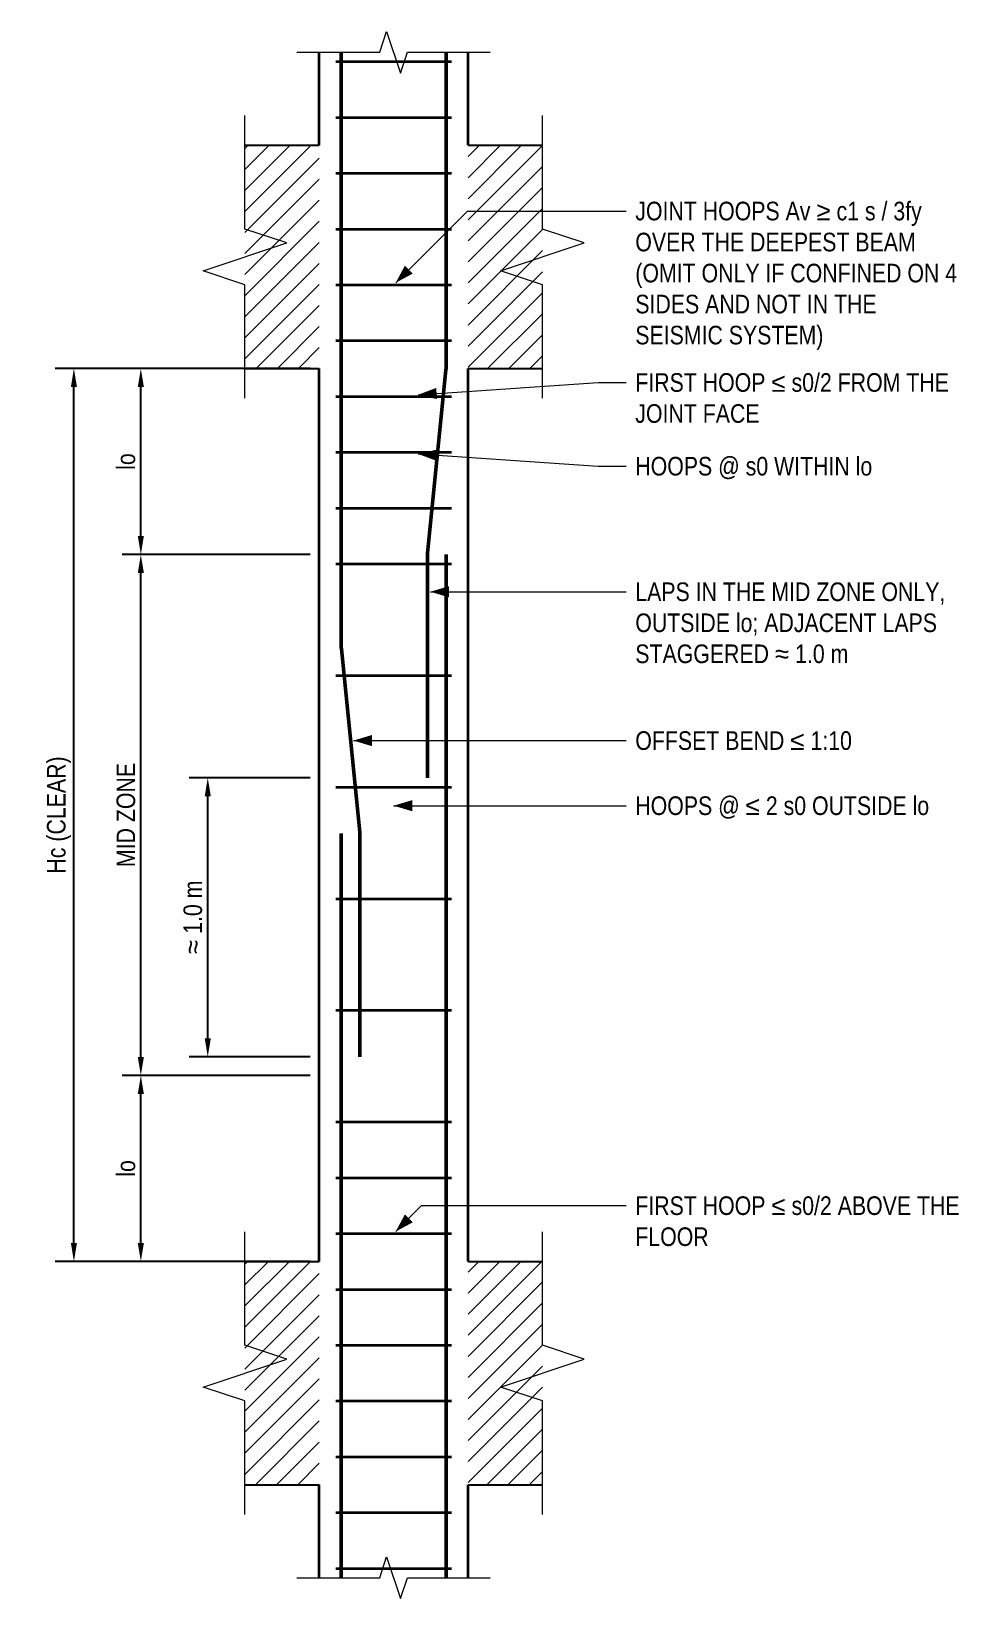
# Model space of a CAD drawing. Header units: millimetres. Extents: x 7225 to 9720, y -906 to 3306.
import ezdxf

# ---------------------------------------------------------------- set-up
doc = ezdxf.new("R2010")
doc.units = ezdxf.units.MM
doc.header["$LTSCALE"] = 3.75
for name, color, linetype, lineweight in [('S-ANNO', 3, 'Continuous', 18), ('S-BREAK', 8, 'Continuous', 18), ('S-CONC', 4, 'Continuous', 35), ('S-CONC-VIS', 5, 'Continuous', 25), ('S-DIMS', 2, 'Continuous', 18), ('S-HATCH', 9, 'Continuous', 13), ('S-REBR', 1, 'Continuous', 50), ('S-REBR-SEC', 30, 'Continuous', 35), ('S-TEXT', 7, 'Continuous', 18)]:
    doc.layers.add(name, color=color, linetype=linetype, lineweight=lineweight)
doc.styles.add('AN', font='ARIALN_0.TTF')
doc.dimstyles.new('EIT-25', dxfattribs={"dimscale": 25, "dimtxt": 2, "dimasz": 2, "dimexe": 2, "dimexo": 1, "dimgap": 0.6, "dimtad": 1, "dimdec": 0, "dimtxsty": 'AN', "dimcen": 2.5, "dimclrd": 2, "dimclre": 8, "dimclrt": 7, "dimazin": 3, "dimtfac": 1, "dimtmove": 1, "dimatfit": 3, "dimlwd": -1, "dimlwe": -1, "dimarcsym": 0})

msp = doc.modelspace()

# ---------------------------------------------------------------- hatches: boundary and pattern name
at = {"layer": 'S-HATCH'}
h = msp.add_hatch(dxfattribs=at)
h.set_pattern_fill('ANSI31', color=256, scale=12.5984)
h.paths.add_polyline_path([(7800, 2400), (8000, 2400), (8000, 3000), (7800, 3000)])
h = msp.add_hatch(dxfattribs=at)
h.set_pattern_fill('ANSI31', color=256, scale=12.5984)
h.paths.add_polyline_path([(8400, 2400), (8600, 2400), (8600, 3000), (8400, 3000)])
h = msp.add_hatch(dxfattribs=at)
h.set_pattern_fill('ANSI31', color=256, scale=12.5984)
h.paths.add_polyline_path([(7800, -600), (8000, -600), (8000, 0), (7800, 0)])
h = msp.add_hatch(dxfattribs=at)
h.set_pattern_fill('ANSI31', color=256, scale=12.5984)
h.paths.add_polyline_path([(8400, -600), (8600, -600), (8600, 0), (8400, 0)])

# ---------------------------------------------------------------- linework, layer by layer
at = {"layer": 'S-ANNO', "flags": 128}
for points in [[(8205.5, 2630.5), (8398.3, 2823.3), (8750, 2823.3), (8825, 2823.3)], [(8265.6, 2329.5), (8750, 2362.5), (8825, 2362.5)], [(8265.6, 2170.5), (8750, 2137.5), (8825, 2137.5)], [(8298.8, 1800), (8750, 1800), (8825, 1800)], [(8091.8, 1400), (8750, 1400), (8825, 1400)], [(8200, 1225), (8750, 1225), (8825, 1225)], [(8205.5, 80.5), (8275, 150), (8750, 150), (8825, 150)]]:
    msp.add_lwpolyline(points, dxfattribs=at)
at = {"layer": 'S-ANNO'}
for points in [[(8205.5, 2630.5), (8251.4, 2655.2), (8230.2, 2676.4)], [(8265.6, 2329.5), (8316.5, 2317.9), (8314.5, 2347.8)], [(8265.6, 2170.5), (8314.5, 2152.2), (8316.5, 2182.1)], [(8298.8, 1800), (8348.8, 1785), (8348.8, 1815)], [(8091.8, 1400), (8141.8, 1385), (8141.8, 1415)], [(8200, 1225), (8250, 1210), (8250, 1240)], [(8205.5, 80.5), (8251.4, 105.2), (8230.2, 126.4)]]:
    msp.add_solid(points, dxfattribs=at)
at = {"layer": 'S-BREAK', "flags": 128}
for points in [[(7940, 3250), (8162.5, 3250), (8181.2, 3306.2), (8218.8, 3193.8), (8237.5, 3250), (8460, 3250)], [(7800, 2320), (7800, 2625), (7687.5, 2662.5), (7912.5, 2737.5), (7800, 2775), (7800, 3080)], [(8600, 2320), (8600, 2625), (8487.5, 2662.5), (8712.5, 2737.5), (8600, 2775), (8600, 3080)], [(7800, -680), (7800, -375), (7687.5, -337.5), (7912.5, -262.5), (7800, -225), (7800, 80)], [(8600, -680), (8600, -375), (8487.5, -337.5), (8712.5, -262.5), (8600, -225), (8600, 80)], [(7940, -850), (8162.5, -850), (8181.2, -793.8), (8218.8, -906.2), (8237.5, -850), (8460, -850)]]:
    msp.add_lwpolyline(points, dxfattribs=at)
at = {"layer": 'S-CONC'}
for p, q in [((8000, 3000), (8000, 3250)), ((8400, 3000), (8400, 3250)), ((8000, 0), (8000, 2400)), ((8400, 0), (8400, 2400)), ((8000, -850), (8000, -600)), ((8400, -850), (8400, -600))]:
    msp.add_line(p, q, dxfattribs=at)
at = {"layer": 'S-CONC-VIS'}
for p, q in [((7800, 3000), (8000, 3000)), ((8400, 3000), (8600, 3000)), ((7800, 2400), (8000, 2400)), ((8400, 2400), (8600, 2400)), ((7800, 0), (8000, 0)), ((8400, 0), (8600, 0)), ((7800, -600), (8000, -600)), ((8400, -600), (8600, -600))]:
    msp.add_line(p, q, dxfattribs=at)
at = {"layer": 'S-REBR', "flags": 128}
for points in [[(8109, 550), (8109, 1146.5, 0.024922), (8108.7, 1153.5), (8059.3, 1646.5, -0.024922), (8059, 1653.5), (8059, 3250)], [(8291, 1300), (8291, 1896.5, -0.024922), (8291.3, 1903.5), (8340.7, 2396.5, 0.024922), (8341, 2403.5), (8341, 3250)]]:
    msp.add_lwpolyline(points, format="xyb", dxfattribs=at)
for points in [[(8341, -850), (8341, 1900)], [(8059, -850), (8059, 1150)]]:
    msp.add_lwpolyline(points, dxfattribs=at)
at = {"layer": 'S-REBR-SEC'}
for p, q in [((8044.5, 3225), (8355.5, 3225)), ((8044.5, 3075), (8355.5, 3075)), ((8044.5, 2925), (8355.5, 2925)), ((8044.5, 2775), (8355.5, 2775)), ((8044.5, 2625), (8355.5, 2625)), ((8044.5, 2475), (8355.5, 2475)), ((8044.5, 2325), (8355.5, 2325)), ((8044.5, 2175), (8355.5, 2175)), ((8044.5, 2025), (8355.5, 2025)), ((8044.5, 1875), (8355.5, 1875)), ((8044.5, 1575), (8355.5, 1575)), ((8044.5, 1275), (8355.5, 1275)), ((8044.5, 975), (8355.5, 975)), ((8044.5, 675), (8355.5, 675)), ((8044.5, 375), (8355.5, 375)), ((8044.5, 225), (8355.5, 225)), ((8044.5, 75), (8355.5, 75)), ((8044.5, -75), (8355.5, -75)), ((8044.5, -225), (8355.5, -225)), ((8044.5, -375), (8355.5, -375)), ((8044.5, -525), (8355.5, -525)), ((8044.5, -675), (8355.5, -675)), ((8044.5, -825), (8355.5, -825))]:
    msp.add_line(p, q, dxfattribs=at)

# ---------------------------------------------------------------- texts
at = {"layer": 'S-TEXT', "char_height": 50, "attachment_point": 1, "style": 'AN'}
for s, insert, width in [('JOINT HOOPS Av ≥ c1 s / 3fy\\POVER THE DEEPEST BEAM\\P(OMIT ONLY IF CONFINED ON 4\\PSIDES AND NOT IN THE\\PSEISMIC SYSTEM)', (8850, 2848.3), 912.746), ('FIRST HOOP ≤ s0/2 FROM THE\\PJOINT FACE', (8850, 2387.5), 889.796), ('HOOPS @ s0 WITHIN lo', (8850, 2162.5), 675.376), ('LAPS IN THE MID ZONE ONLY,\\POUTSIDE lo; ADJACENT LAPS\\PSTAGGERED ≈ 1.0 m', (8850, 1825), 879.722), ('OFFSET BEND ≤ 1:10', (8850, 1425), 618.445), ('HOOPS @ ≤ 2 s0 OUTSIDE lo', (8850, 1250), 834.533), ('FIRST HOOP ≤ s0/2 ABOVE THE\\PFLOOR', (8850, 175), 919.698)]:
    msp.add_mtext(s, dxfattribs=dict(at, insert=insert, width=width))

# ---------------------------------------------------------------- dimensions: what is measured, and where the dimension line sits
at = {"layer": 'S-DIMS'}
for base, p1, p2, text in [((7340, 0), (8000, 0), (8000, 2400), 'Hc (CLEAR)'), ((7520, 1900), (8000, 1900), (8000, 2400), 'lo'), ((7520, 500), (8000, 500), (8000, 1900), 'MID ZONE'), ((7700, 550), (8000, 550), (8000, 1300), '≈ 1.0 m'), ((7520, 0), (8000, 0), (8000, 500), 'lo')]:
    msp.add_linear_dim(base=base, p1=p1, p2=p2, angle=90, text=text, dimstyle='EIT-25', dxfattribs=at).render()

doc.saveas('drawing.dxf')
